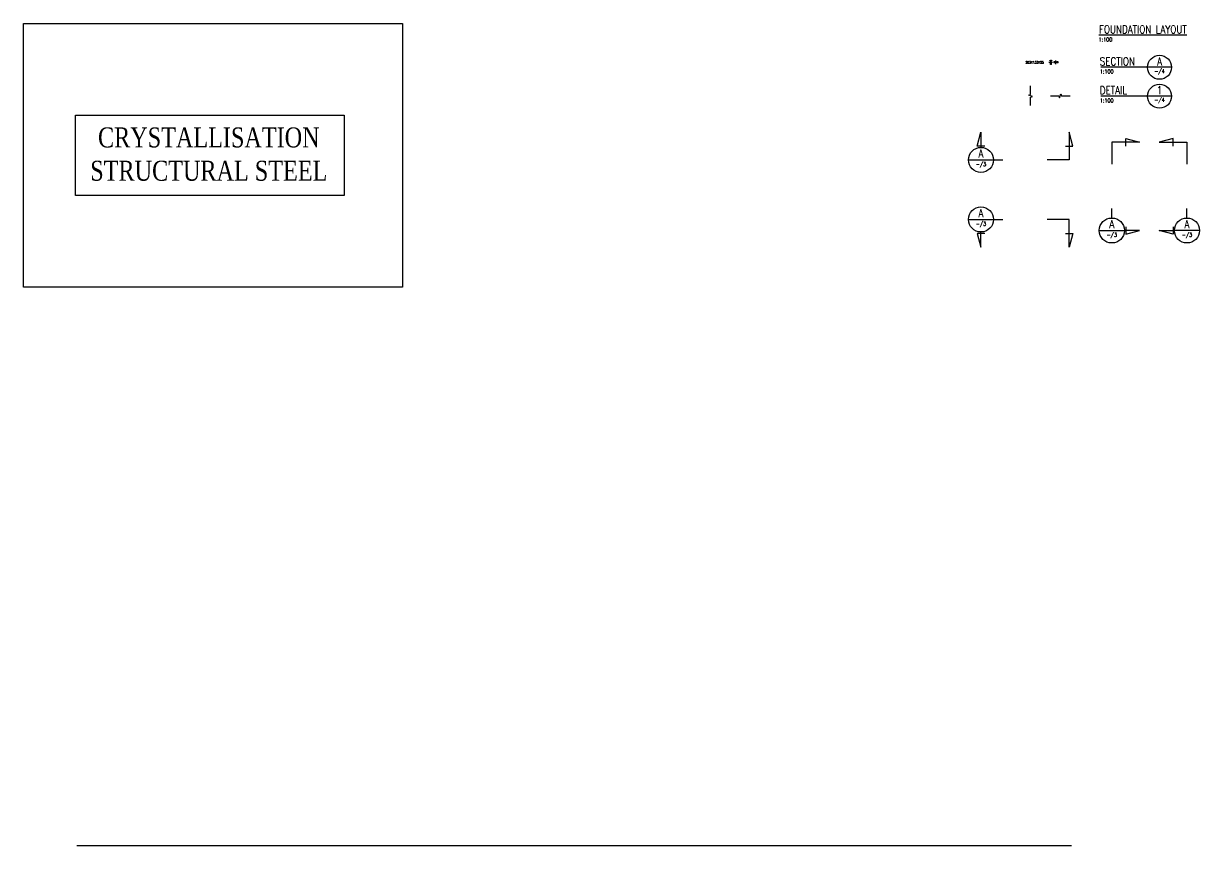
# Model space of a CAD drawing. Header units: metres. Extents: x -275466 to 90519, y -3176 to 139523.
# Drawn here: x -75567 to -2103, y 76979 to 128363 of the extents above; entities that cross this region are included whole.
import ezdxf

# ---------------------------------------------------------------- set-up
doc = ezdxf.new("R2010")
doc.units = ezdxf.units.M
doc.linetypes.add('CONTINU', pattern=[0])
for name, color, linetype in [('GCE1012_SC_Elev - 0.35', 3, 'Continuous'), ('GCE8001_GF_0.18', 8, 'Continuous'), ('GCE8004_GF_0.5', 2, 'Continuous'), ('GCE8051_GT_0.25', 1, 'Continuous'), ('GCE8052_GT_0.35', 3, 'Continuous'), ('GCE8053_GT_0.5', 2, 'Continuous'), ('GCE8083_GT_0.35', 3, 'CONTINU')]:
    doc.layers.add(name, color=color, linetype=linetype)
doc.layers.add('GCE8024_GG_Viewport', color=252, linetype='Continuous', plot=False)
doc.styles.add('1-200    h 70', font='romans.shx', dxfattribs={"width": 0.8, "height": 1250})
doc.styles.add('1-50     h 25', font='romans.shx', dxfattribs={"width": 0.8, "height": 125})
doc.styles.get("Standard").update_dxf_attribs({"font": 'romans.shx', "width": 0.8})
doc.linetypes.add('GCE-Fence1', pattern='A,12.7,-3.08,["X",Standard,S=2.54,R=0,X=-2.54,Y=-1.27],0', length=15.78)

msp = doc.modelspace()

# ---------------------------------------------------------------- linework, layer by layer
at = {"layer": 'GCE1012_SC_Elev - 0.35', "color": 6}
for points in [[(-11511.4, 125940.2), (-11278, 125940.2)], [(-11394.7, 126091.8), (-11394.7, 125788.6)], [(-11218.9, 125940.2), (-10915.7, 125940.2)], [(-11067.3, 125823.5), (-11067.3, 126056.9)]]:
    msp.add_lwpolyline(points, dxfattribs=at)
at = {"layer": 'GCE1012_SC_Elev - 0.35'}
for points in [[(-11461.4, 125838.6), (-11461.4, 125846.4), (-11405.1, 125846.4, 0.4142136), (-11397.5, 125854), (-11397.5, 126026.4, 0.4142136), (-11405.1, 126034), (-11461.4, 126034), (-11461.4, 126041.8), (-11328, 126041.8), (-11328, 126034), (-11384.3, 126034, 0.4142136), (-11391.9, 126026.4), (-11391.9, 125854, 0.4142136), (-11384.3, 125846.4), (-11328, 125846.4), (-11328, 125838.6)], [(-10965.7, 125873.5), (-10973.5, 125873.5), (-10973.5, 125929.8, 0.4142136), (-10981.1, 125937.4), (-11153.5, 125937.4, 0.4142136), (-11161.1, 125929.8), (-11161.1, 125873.5), (-11168.9, 125873.5), (-11168.9, 126006.9), (-11161.1, 126006.9), (-11161.1, 125950.6, 0.4142136), (-11153.5, 125943), (-10981.1, 125943, 0.4142136), (-10973.5, 125950.6), (-10973.5, 126006.9), (-10965.7, 126006.9)]]:
    msp.add_lwpolyline(points, format="xyb", close=True, dxfattribs=at)
msp.add_lwpolyline([(-72315, 122627.6), (-55527.6, 122627.6), (-55527.6, 117620), (-72315, 117620)], close=True, dxfattribs=at)
at = {"layer": 'GCE8001_GF_0.18', "linetype": 'Continuous'}
for points in [[(-12652.8, 123234.3), (-12652.8, 123751.8), (-12532.6, 123795.5), (-12773, 123883), (-12652.8, 123926.8), (-12652.8, 124470.1)], [(-11417, 123839.3), (-10899.5, 123839.3), (-10855.8, 123719.1), (-10768.3, 123959.5), (-10724.5, 123839.3), (-10181.1, 123839.3)]]:
    msp.add_lwpolyline(points, dxfattribs=at)
at = {"layer": 'GCE8004_GF_0.5'}
for p, q in [((-3848.1, 125624.7), (-8272.9, 125624.7)), ((-3848.1, 123817.9), (-8272.9, 123817.9)), ((-15986.1, 120704.6), (-15753.4, 121572.6)), ((-15753.4, 121572.6), (-15753.4, 120617.8)), ((-10008.7, 120704.6), (-10241.3, 121572.6)), ((-10241.3, 121572.6), (-10241.3, 119836.5)), ((-15520.9, 120704.6), (-15986.1, 120704.6)), ((-10473.9, 120704.6), (-10008.7, 120704.6)), ((-5842.3, 120935.3), (-7578.4, 120935.3)), ((-7578.4, 120935.3), (-7578.4, 119568.1)), ((-6710.3, 120702.7), (-6710.3, 121167.9)), ((-6710.3, 121167.9), (-5842.3, 120935.3)), ((-3752.4, 121167.9), (-4620.4, 120935.3)), ((-4620.4, 120935.3), (-2884.3, 120935.3)), ((-3752.4, 120702.7), (-3752.4, 121167.9)), ((-2884.3, 120935.3), (-2884.3, 119568.1)), ((-16534.7, 119836.5), (-14972.2, 119836.5)), ((-14972.2, 119836.5), (-14386.3, 119836.5)), ((-10241.3, 119836.5), (-11608.5, 119836.5)), ((-16534.7, 116111.5), (-14972.2, 116111.5)), ((-14972.2, 116111.5), (-14386.3, 116111.5)), ((-10241.3, 116111.5), (-11608.5, 116111.5)), ((-10241.3, 114375.4), (-10241.3, 116111.5)), ((-7578.4, 116204.4), (-7578.4, 116790.3)), ((-2884.3, 116204.4), (-2884.3, 116790.3)), ((-8359.6, 115423.2), (-6797.1, 115423.2)), ((-5842.3, 115423.2), (-6797.1, 115423.2)), ((-6710.3, 115655.8), (-6710.3, 115190.6)), ((-6710.3, 115190.6), (-5842.3, 115423.2)), ((-3752.4, 115190.6), (-4620.4, 115423.2)), ((-4620.4, 115423.2), (-3665.6, 115423.2)), ((-3752.4, 115655.8), (-3752.4, 115190.6)), ((-2103.1, 115423.2), (-3665.6, 115423.2)), ((-15520.9, 115243.4), (-15986.1, 115243.4)), ((-15986.1, 115243.4), (-15753.4, 114375.4)), ((-15753.4, 114375.4), (-15753.4, 115330.2)), ((-10473.9, 115243.4), (-10008.7, 115243.4)), ((-10008.7, 115243.4), (-10241.3, 114375.4))]:
    msp.add_line(p, q, dxfattribs=at)
for centre, radius in [((-4598.1, 125624.7), 750), ((-4598.1, 123817.9), 750), ((-15753.5, 119836.5), 781.2), ((-15753.5, 116111.5), 781.2), ((-7578.4, 115423.2), 781.2), ((-2884.3, 115423.2), 781.2)]:
    msp.add_circle(centre, radius, dxfattribs=at)
at = {"layer": 'GCE8024_GG_Viewport'}
msp.add_lwpolyline([(-75566.9, 128362.8), (-51898.8, 128362.8), (-51898.8, 111884.8), (-75566.9, 111884.8)], close=True, dxfattribs=at)
at = {"layer": 'GCE8051_GT_0.25', "linetype": 'GCE-Fence1'}
msp.add_line((-72229.9, 76978.9), (-10094, 76978.9), dxfattribs=at)

# ---------------------------------------------------------------- texts
at = {"layer": 'GCE1012_SC_Elev - 0.35', "insert": (-71461.2, 121867.5), "char_height": 1250, "attachment_point": 1, "style": '1-200    h 70'}
msp.add_mtext_dynamic_manual_height_columns('\\pxqc;{\\fRomantic|b0|i0|c2|p2;CRYSTALLISATION STRUCTURAL STEEL}', width=14939.338, gutter_width=6250, heights=[0], dxfattribs=at)
at = {"layer": 'GCE8052_GT_0.35', "char_height": 250}
for s, insert, width, attachment_point in [('1:100', (-8406.5, 127487.8), 771.429, 1), ('1:100', (-8328.8, 125485), 771.429, 1), ('-/4', (-4598.1, 125515.7), 533.333, 2), ('1:100', (-8328.8, 123678.2), 771.429, 1), ('-/4', (-4598.1, 123708.9), 533.333, 2), ('-/3', (-15753.5, 119694.8), 533.333, 2), ('-/3', (-15753.5, 115969.7), 533.333, 2), ('-/3', (-7578.4, 115281.4), 533.333, 2), ('-/3', (-2884.3, 115281.4), 533.333, 2)]:
    msp.add_mtext(s, dxfattribs=dict(at, insert=insert, width=width, attachment_point=attachment_point))
at = {"layer": 'GCE8053_GT_0.5', "char_height": 500}
for s, insert, width, attachment_point in [('{\\LFOUNDATION LAYOUT}', (-8382.3, 128247), 6197.098, 1), ('SECTION', (-8328.8, 126244.1), 2880.952, 1), ('A', (-4598.1, 126244.1), 380.952, 2), ('DETAIL', (-8328.8, 124437.3), 2238.095, 1), ('1', (-4598.1, 124437.3), 119.048, 2), ('A', (-15753.4, 120477.2), 380.952, 2), ('A', (-15753.5, 116752.1), 380.952, 2), ('A', (-7578.4, 116063.8), 380.952, 2), ('A', (-2884.3, 116063.8), 380.952, 2)]:
    msp.add_mtext(s, dxfattribs=dict(at, insert=insert, width=width, attachment_point=attachment_point))
at = {"layer": 'GCE8083_GT_0.35', "style": '1-50     h 25', "width": 0.8}
msp.add_text('203X133X25', height=150, dxfattribs=at).set_placement((-12973.2, 125853.8))

doc.saveas('drawing.dxf')
